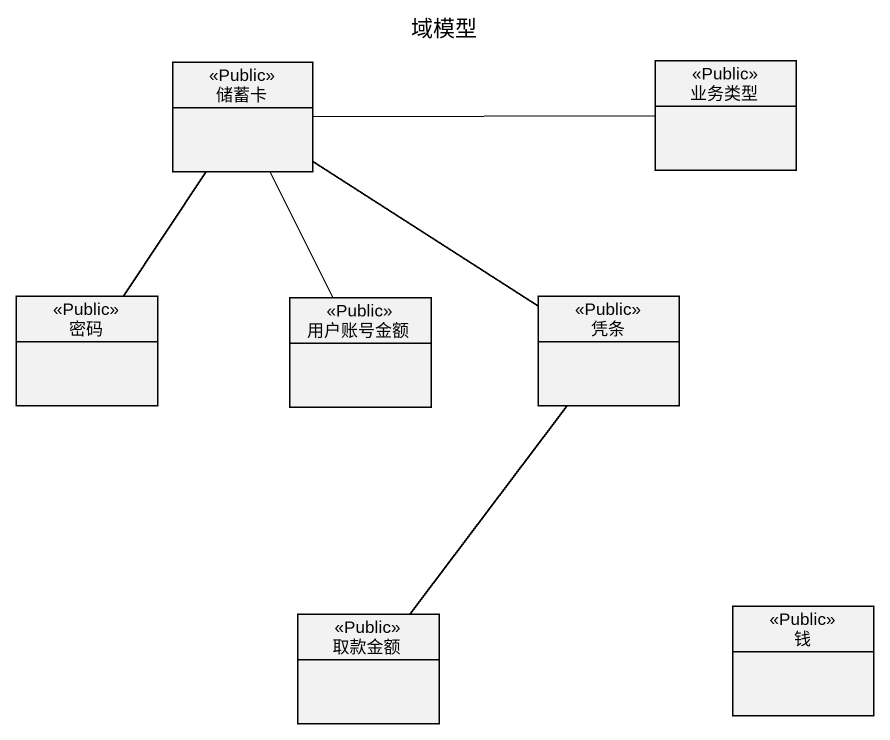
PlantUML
@startuml
title 域模型
hide circle
hide empty members
class 储蓄卡 <<Public>>
class 业务类型 <<Public>>
class 密码 <<Public>>
class 用户账号金额 <<Public>>
class 凭条 <<Public>>
class 取款金额 <<Public>>
class 钱 <<Public>>
储蓄卡 -right- 业务类型
储蓄卡 -- 密码
储蓄卡 -- 用户账号金额
储蓄卡 -- 凭条
凭条 -- 取款金额
@enduml
